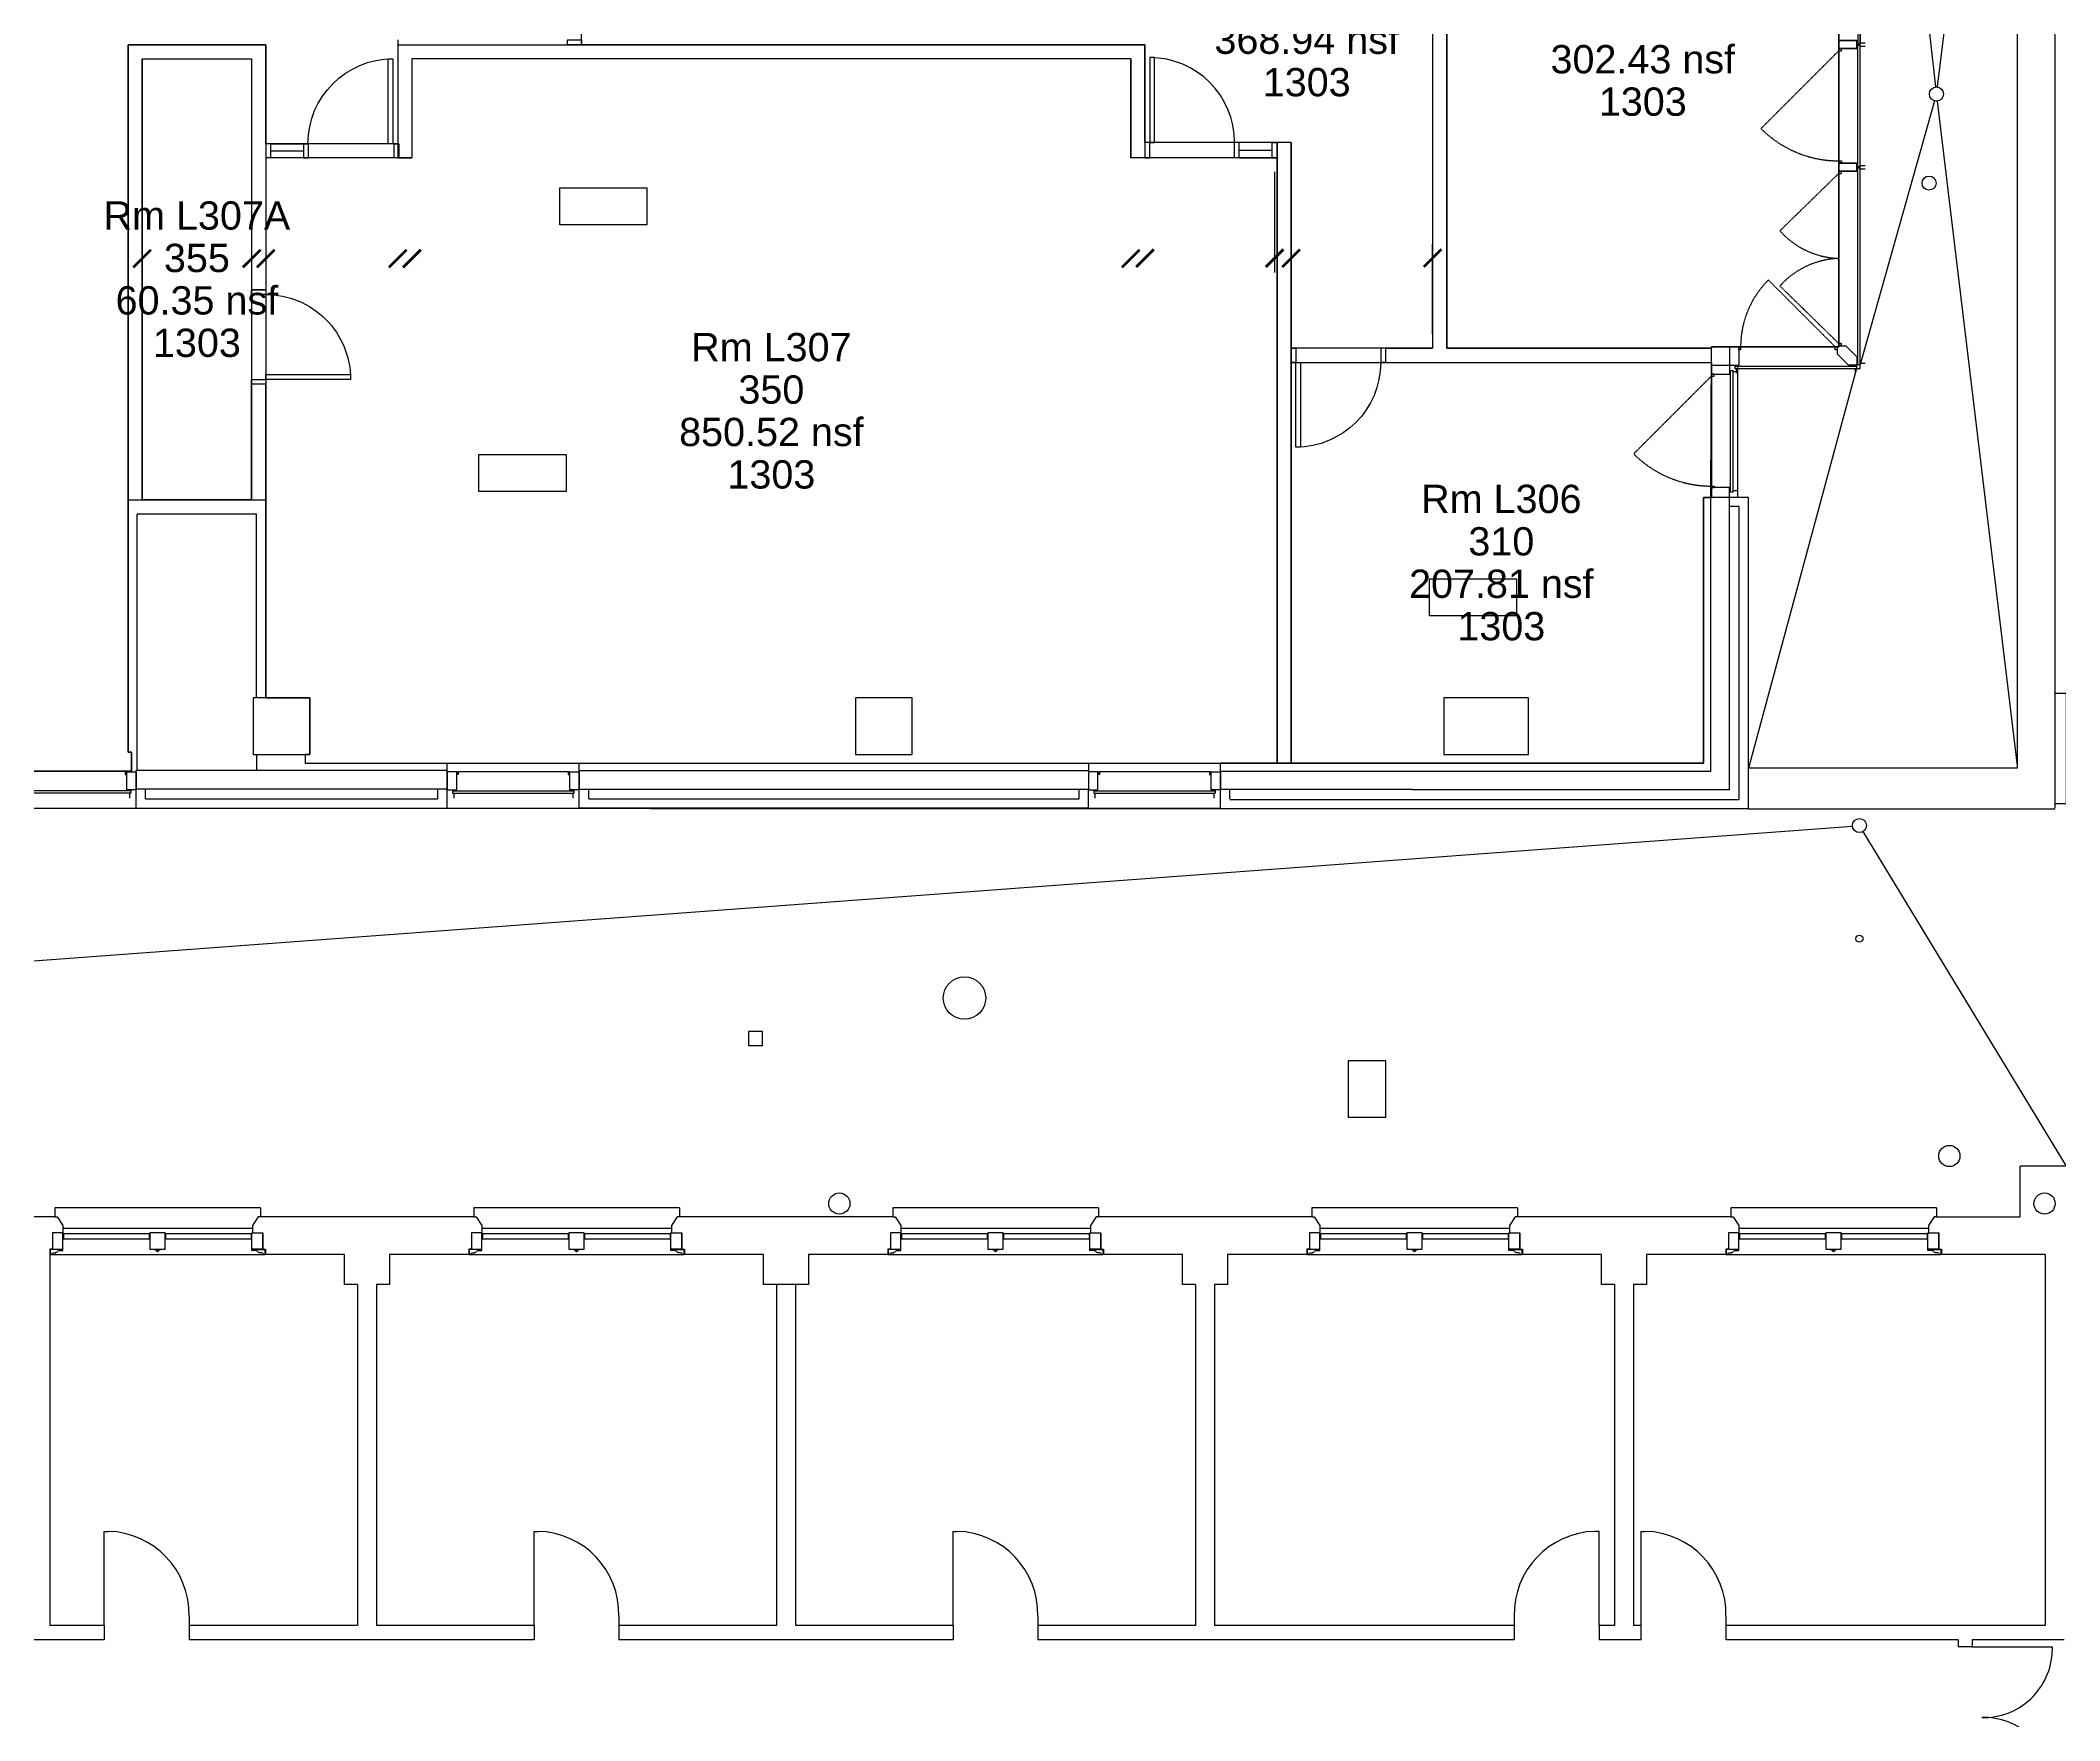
# Model space of a CAD drawing. Header units: inches. Extents: x 370 to 6209, y 2527 to 6927.
# Drawn here: x 3269 to 4126, y 4053 to 4766 of the extents above; entities that cross this region are included whole.
import ezdxf

# ---------------------------------------------------------------- set-up
doc = ezdxf.new("R2010")
doc.units = ezdxf.units.IN
doc.header["$LTSCALE"] = 0.75
doc.header["$MEASUREMENT"] = 0
doc.linetypes.add('626_FL3$0$HIDDEN', pattern=[0.375, 0.25, -0.125])
doc.layers.get('0').update_dxf_attribs({"linetype": 'CONTINUOUS'})
doc.layers.get('DEFPOINTS').update_dxf_attribs({"linetype": 'CONTINUOUS'})
for name, color, linetype in [('626_FL3$0$A-BLDG-TWNE', 9, 'CONTINUOUS'), ('626_FL3$0$A-BLDG-TWNE-DRS', 9, 'CONTINUOUS'), ('626_FL3$0$A-CLNG-IDEN', 7, 'CONTINUOUS'), ('626_FL3$0$A-COLS', 7, 'CONTINUOUS'), ('626_FL3$0$A-DOOR', 7, 'CONTINUOUS'), ('626_FL3$0$A-GLAZ', 7, 'CONTINUOUS'), ('626_FL3$0$A-ROOF', 7, 'CONTINUOUS'), ('626_FL3$0$A-WALL-FULL', 7, 'CONTINUOUS'), ('A-ANNO-DIMS', 7, 'CONTINUOUS'), ('triGrossAreaLayer', 7, 'CONTINUOUS'), ('triLabelLayer', 7, 'CONTINUOUS'), ('triMeasuredGrossAreaLayer', 7, 'CONTINUOUS'), ('triSpaceLayer', 7, 'CONTINUOUS')]:
    doc.layers.add(name, color=color, linetype=linetype)
doc.styles.get("Standard").update_dxf_attribs({"font": 'simplex.shx'})

# ---------------------------------------------------------------- blocks, each defined once
blk = doc.blocks.new('_ArchTick')
at = {"layer": 'A-ANNO-DIMS', "color": 0, "const_width": 0.15}
blk.add_lwpolyline([(-0.5, -0.5), (0.5, 0.5)], dxfattribs=at)
blk = doc.blocks.new('626_FL3$0$626_DOOR')
blk.add_lwpolyline([(0, 1), (0, 0), (0.056, 0), (0.056, 1)], close=True)
blk.add_arc((0, 0), 1, 0, 90)
blk = doc.blocks.new('626_FL3$0$A$C311809B8')
at = {"layer": '626_FL3$0$A-CLNG-IDEN'}
blk.add_lwpolyline([(0, 15.7), (37, 15.7), (37, 0), (0, 0)], close=True, dxfattribs=at)

msp = doc.modelspace()

# ---------------------------------------------------------------- linework, layer by layer
at = {"linetype": 'ByBlock'}
for p, q in [((3792.86, 4710.35), (3792.86, 4667.75)), ((3799.86, 4641.55), (3799.86, 4679.75)), ((3859.86, 4641.55), (3859.86, 4679.75))]:
    msp.add_line(p, q, dxfattribs=at)
at = {"linetype": 'Continuous'}
for points in [[(3492.86, 4766.35), (3498.86, 4766.35), (3498.86, 4764.35), (3492.86, 4764.35)], [(3421.37, 4716.35), (3419.28, 4716.35), (3419.28, 4722.35), (3421.37, 4722.35)], [(3737.86, 4716.35), (3739.86, 4716.35), (3739.86, 4722.88), (3737.86, 4722.88)], [(3364.9, 4658.32), (3358.87, 4658.32), (3358.87, 4660.32), (3364.9, 4660.32)], [(3799.86, 4635.55), (3801.86, 4635.55), (3801.86, 4629.55), (3799.86, 4629.55)], [(3358.87, 4622.35), (3364.87, 4622.35), (3364.87, 4620.35), (3358.87, 4620.35)]]:
    msp.add_lwpolyline(points, close=True, dxfattribs=at)
at = {"linetype": '626_FL3$0$HIDDEN'}
for points in [[(4032.18, 4709.75), (4007.2, 4685.35, 0.203795), (4032.18, 4673.66)], [(4032.18, 4637.57), (4007.2, 4661.97, -0.203795), (4032.18, 4673.66)], [(4030.71, 4636.1), (4002.3, 4664.51, 0.198912), (3990.53, 4636.1)], [(3978.18, 4623.75), (3945.17, 4590.73, 0.198912), (3978.18, 4577.06)]]:
    msp.add_lwpolyline(points, format="xyb", dxfattribs=at)
for points in [[(4033.36, 4710.53), (4032.18, 4710.53), (4032.18, 4709.75), (4033.36, 4709.75)], [(3989.75, 4634.92), (3989.75, 4636.1), (3990.53, 4636.1), (3990.53, 4634.92)], [(4030.71, 4634.92), (4030.71, 4636.1), (4031.49, 4636.1), (4031.49, 4634.92)], [(4031.69, 4636.1), (4032.18, 4636.1), (4032.18, 4636.59), (4035.22, 4636.59), (4039.88, 4631.94), (4039.88, 4628.4), (4036.34, 4628.4), (4031.69, 4633.06)], [(4033.36, 4637.57), (4032.18, 4637.57), (4032.18, 4636.79), (4033.36, 4636.79)], [(3979.36, 4624.53), (3978.18, 4624.53), (3978.18, 4623.75), (3979.36, 4623.75)], [(3979.36, 4576.27), (3978.18, 4576.27), (3978.18, 4577.06), (3979.36, 4577.06)], [(3359.58, 4463.21), (3383.58, 4463.21), (3383.58, 4487.21), (3359.58, 4487.21)], [(3615.07, 4463.21), (3639.07, 4463.21), (3639.07, 4487.21), (3615.07, 4487.21)], [(3864.58, 4463.21), (3900.58, 4463.21), (3900.58, 4487.21), (3864.58, 4487.21)], [(3305.68, 4454.67), (3305.68, 4455.85), (3305.22, 4455.85), (3305.22, 4454.67)], [(3446.07, 4454.67), (3446.07, 4455.85), (3446.53, 4455.85), (3446.53, 4454.67)], [(3493.68, 4454.67), (3493.68, 4455.85), (3493.22, 4455.85), (3493.22, 4454.67)], [(3718.07, 4454.67), (3718.07, 4455.85), (3718.53, 4455.85), (3718.53, 4454.67)], [(3765.68, 4454.67), (3765.68, 4455.85), (3765.22, 4455.85), (3765.22, 4454.67)], [(3569.61, 4339.67), (3575.61, 4339.67), (3575.61, 4345.67), (3569.61, 4345.67)], [(3824.1, 4309.24), (3840.1, 4309.24), (3840.1, 4333.24), (3824.1, 4333.24)]]:
    msp.add_lwpolyline(points, close=True)
at = {"layer": '626_FL3$0$A-BLDG-TWNE'}
for p, q in [((4041.31, 5028.44), (4073.25, 4746.4)), ((4107.84, 5028.44), (4073.97, 4746.4)), ((4107.84, 5028.44), (4107.84, 4457.4)), ((4123.84, 4984.41), (4123.84, 4440.4)), ((4072.74, 4740.55), (4041.31, 4628.65)), ((4073.97, 4740.44), (4107.84, 4458.4)), ((4107.84, 4457.4), (3993.88, 4457.4)), ((3993.88, 4440.15), (4123.84, 4440.15)), ((3059.77, 4360.4), (4037.95, 4432.8)), ((4128.84, 4288.56), (4042.5, 4430.46)), ((4109.18, 4267.06), (4109.18, 4288.56)), ((4128.84, 4288.56), (4109.18, 4288.56)), ((3275.35, 4267.06), (3188.36, 4267.06)), ((3362.69, 4270.76), (3275.34, 4270.76)), ((3275.34, 4270.76), (3275.35, 4267.06)), ((3275.35, 4267.06), (3276.35, 4267.06)), ((3276.35, 4267.06), (3278.85, 4263.26)), ((3361.68, 4267.06), (3359.18, 4263.26)), ((3362.68, 4267.06), (3361.68, 4267.06)), ((3362.69, 4270.76), (3362.68, 4267.06)), ((3453.1, 4267.06), (3362.68, 4267.06)), ((3540.44, 4270.76), (3453.09, 4270.76)), ((3453.09, 4270.76), (3453.1, 4267.06)), ((3453.1, 4267.06), (3454.1, 4267.06)), ((3454.1, 4267.06), (3456.6, 4263.26)), ((3539.43, 4267.06), (3536.93, 4263.26)), ((3540.43, 4267.06), (3539.43, 4267.06)), ((3540.44, 4270.76), (3540.43, 4267.06)), ((3630.85, 4267.06), (3540.43, 4267.06)), ((3718.19, 4270.76), (3630.84, 4270.76)), ((3630.84, 4270.76), (3630.85, 4267.06)), ((3630.85, 4267.06), (3631.85, 4267.06)), ((3631.85, 4267.06), (3634.35, 4263.26)), ((3717.18, 4267.06), (3714.68, 4263.26)), ((3718.18, 4267.06), (3717.18, 4267.06)), ((3718.19, 4270.76), (3718.18, 4267.06)), ((3808.6, 4267.06), (3718.18, 4267.06)), ((3895.94, 4270.76), (3808.59, 4270.76)), ((3808.59, 4270.76), (3808.6, 4267.06)), ((3808.6, 4267.06), (3809.6, 4267.06)), ((3809.6, 4267.06), (3812.1, 4263.26)), ((3894.93, 4267.06), (3892.43, 4263.26)), ((3895.93, 4267.06), (3894.93, 4267.06)), ((3895.94, 4270.76), (3895.93, 4267.06)), ((3986.35, 4267.06), (3895.93, 4267.06)), ((4073.69, 4270.76), (3986.34, 4270.76)), ((3986.34, 4270.76), (3986.35, 4267.06)), ((3986.35, 4267.06), (3987.35, 4267.06)), ((3987.35, 4267.06), (3989.85, 4263.26)), ((4072.68, 4267.06), (4070.18, 4263.26)), ((4073.68, 4267.06), (4072.68, 4267.06)), ((4073.69, 4270.76), (4073.68, 4267.06)), ((4073.68, 4267.06), (4109.18, 4267.06)), ((3278.85, 4260.26), (3274.43, 4260.26)), ((3274.43, 4260.26), (3274.43, 4253.3)), ((3274.43, 4260.25), (3274.43, 4253.29)), ((3278.85, 4260.25), (3274.43, 4260.25)), ((3278.85, 4263.26), (3278.85, 4260.26)), ((3278.85, 4262.25), (3359.01, 4262.25)), ((3278.85, 4253.29), (3278.85, 4260.25)), ((3279.01, 4259.76), (3279.01, 4257.65)), ((3315.52, 4259.76), (3279.01, 4259.76)), ((3279.01, 4257.65), (3315.52, 4257.65)), ((3315.52, 4257.65), (3315.52, 4259.76)), ((3315.68, 4260.25), (3315.68, 4253.25)), ((3322.18, 4260.25), (3315.68, 4260.25)), ((3322.18, 4253.25), (3322.18, 4260.25)), ((3322.34, 4259.76), (3322.34, 4257.65)), ((3358.85, 4259.76), (3322.34, 4259.76)), ((3322.34, 4257.65), (3358.85, 4257.65)), ((3358.85, 4257.65), (3358.85, 4259.76)), ((3359.01, 4253.29), (3359.01, 4260.25)), ((3359.01, 4260.25), (3363.43, 4260.25)), ((3359.18, 4263.26), (3359.18, 4260.26)), ((3359.18, 4260.26), (3363.59, 4260.26)), ((3363.43, 4260.25), (3363.43, 4253.29)), ((3363.59, 4260.26), (3363.59, 4253.3)), ((3456.6, 4260.26), (3452.18, 4260.26)), ((3452.18, 4260.26), (3452.18, 4253.3)), ((3452.18, 4260.25), (3452.18, 4253.29)), ((3456.6, 4260.25), (3452.18, 4260.25)), ((3456.6, 4263.26), (3456.6, 4260.26)), ((3456.6, 4262.25), (3536.76, 4262.25)), ((3456.6, 4253.29), (3456.6, 4260.25)), ((3456.76, 4259.76), (3456.76, 4257.65)), ((3493.27, 4259.76), (3456.76, 4259.76)), ((3456.76, 4257.65), (3493.27, 4257.65)), ((3493.27, 4257.65), (3493.27, 4259.76)), ((3493.43, 4260.25), (3493.43, 4253.25)), ((3499.93, 4260.25), (3493.43, 4260.25)), ((3499.93, 4253.25), (3499.93, 4260.25)), ((3500.09, 4259.76), (3500.09, 4257.65)), ((3536.6, 4259.76), (3500.09, 4259.76)), ((3500.09, 4257.65), (3536.6, 4257.65)), ((3536.6, 4257.65), (3536.6, 4259.76)), ((3536.76, 4253.29), (3536.76, 4260.25)), ((3536.76, 4260.25), (3541.18, 4260.25)), ((3536.93, 4263.26), (3536.93, 4260.26)), ((3536.93, 4260.26), (3541.34, 4260.26)), ((3541.18, 4260.25), (3541.18, 4253.29)), ((3541.34, 4260.26), (3541.34, 4253.3)), ((3634.35, 4260.26), (3629.93, 4260.26)), ((3629.93, 4260.26), (3629.93, 4253.3)), ((3629.93, 4260.25), (3629.93, 4253.29)), ((3634.35, 4260.25), (3629.93, 4260.25)), ((3634.35, 4263.26), (3634.35, 4260.26)), ((3634.35, 4262.25), (3714.51, 4262.25)), ((3634.35, 4253.29), (3634.35, 4260.25)), ((3634.51, 4259.76), (3634.51, 4257.65)), ((3671.02, 4259.76), (3634.51, 4259.76)), ((3634.51, 4257.65), (3671.02, 4257.65)), ((3671.02, 4257.65), (3671.02, 4259.76)), ((3671.18, 4260.25), (3671.18, 4253.25)), ((3677.68, 4260.25), (3671.18, 4260.25)), ((3677.68, 4253.25), (3677.68, 4260.25)), ((3677.84, 4259.76), (3677.84, 4257.65)), ((3714.35, 4259.76), (3677.84, 4259.76)), ((3677.84, 4257.65), (3714.35, 4257.65)), ((3714.35, 4257.65), (3714.35, 4259.76)), ((3714.51, 4253.29), (3714.51, 4260.25)), ((3714.51, 4260.25), (3718.93, 4260.25)), ((3714.68, 4263.26), (3714.68, 4260.26)), ((3714.68, 4260.26), (3719.09, 4260.26)), ((3718.93, 4260.25), (3718.93, 4253.29)), ((3719.09, 4260.26), (3719.09, 4253.3)), ((3812.1, 4260.26), (3807.68, 4260.26)), ((3807.68, 4260.26), (3807.68, 4253.3)), ((3807.68, 4260.25), (3807.68, 4253.29)), ((3812.1, 4260.25), (3807.68, 4260.25)), ((3812.1, 4263.26), (3812.1, 4260.26)), ((3812.1, 4262.25), (3892.26, 4262.25)), ((3812.1, 4253.29), (3812.1, 4260.25)), ((3812.26, 4259.76), (3812.26, 4257.65)), ((3848.77, 4259.76), (3812.26, 4259.76)), ((3812.26, 4257.65), (3848.77, 4257.65)), ((3848.77, 4257.65), (3848.77, 4259.76)), ((3848.93, 4260.25), (3848.93, 4253.25)), ((3855.43, 4260.25), (3848.93, 4260.25)), ((3855.43, 4253.25), (3855.43, 4260.25)), ((3855.59, 4259.76), (3855.59, 4257.65)), ((3892.1, 4259.76), (3855.59, 4259.76)), ((3855.59, 4257.65), (3892.1, 4257.65)), ((3892.1, 4257.65), (3892.1, 4259.76)), ((3892.26, 4253.29), (3892.26, 4260.25)), ((3892.26, 4260.25), (3896.68, 4260.25)), ((3892.43, 4263.26), (3892.43, 4260.26)), ((3892.43, 4260.26), (3896.84, 4260.26)), ((3896.68, 4260.25), (3896.68, 4253.29)), ((3896.84, 4260.26), (3896.84, 4253.3)), ((3989.85, 4260.26), (3985.43, 4260.26)), ((3985.43, 4260.26), (3985.43, 4253.3)), ((3985.43, 4260.25), (3985.43, 4253.29)), ((3989.85, 4260.25), (3985.43, 4260.25)), ((3989.85, 4263.26), (3989.85, 4260.26)), ((3989.85, 4262.25), (4070.01, 4262.25)), ((3989.85, 4253.29), (3989.85, 4260.25)), ((3990.01, 4259.76), (3990.01, 4257.65)), ((4026.52, 4259.76), (3990.01, 4259.76)), ((3990.01, 4257.65), (4026.52, 4257.65)), ((4026.52, 4257.65), (4026.52, 4259.76)), ((4026.68, 4260.25), (4026.68, 4253.25)), ((4033.18, 4260.25), (4026.68, 4260.25)), ((4033.18, 4253.25), (4033.18, 4260.25)), ((4033.34, 4259.76), (4033.34, 4257.65)), ((4069.85, 4259.76), (4033.34, 4259.76)), ((4033.34, 4257.65), (4069.85, 4257.65)), ((4069.85, 4257.65), (4069.85, 4259.76)), ((4070.01, 4253.29), (4070.01, 4260.25)), ((4070.01, 4260.25), (4074.43, 4260.25)), ((4070.18, 4263.26), (4070.18, 4260.26)), ((4070.18, 4260.26), (4074.59, 4260.26)), ((4074.43, 4260.25), (4074.43, 4253.29)), ((4074.59, 4260.26), (4074.59, 4253.3)), ((3274.43, 4253.3), (3273.26, 4253.3)), ((3273.26, 4253.3), (3273.26, 4251.06)), ((3273.26, 4251.06), (3273.26, 4093.56)), ((3278.85, 4253.19), (3273.34, 4253.19)), ((3273.34, 4253.19), (3273.34, 4251.06)), ((3273.34, 4251.06), (3364.53, 4251.06)), ((3274.34, 4251.79), (3275.86, 4251.79)), ((3274.43, 4253.29), (3278.85, 4253.29)), ((3275.86, 4251.79), (3275.86, 4251.97)), ((3276.88, 4252.57), (3276.88, 4252.66)), ((3276.88, 4252.66), (3278.85, 4252.66)), ((3278.85, 4252.66), (3278.85, 4253.19)), ((3315.68, 4253.25), (3322.18, 4253.25)), ((3317.72, 4253.11), (3317.72, 4253.21)), ((3317.72, 4253.21), (3320.15, 4253.21)), ((3318.74, 4252.33), (3318.74, 4252.51)), ((3318.74, 4252.33), (3319.13, 4252.33)), ((3319.13, 4252.33), (3319.13, 4252.51)), ((3320.15, 4253.11), (3320.15, 4253.21)), ((3363.43, 4253.29), (3359.01, 4253.29)), ((3359.01, 4252.66), (3359.01, 4253.19)), ((3359.01, 4253.19), (3364.53, 4253.19)), ((3360.98, 4252.66), (3359.01, 4252.66)), ((3360.98, 4252.57), (3360.98, 4252.66)), ((3362.01, 4251.79), (3362.01, 4251.97)), ((3363.53, 4251.79), (3362.01, 4251.79)), ((3363.59, 4253.3), (3364.76, 4253.3)), ((3364.53, 4253.19), (3364.53, 4251.06)), ((3364.76, 4253.3), (3364.76, 4251.06)), ((3398.31, 4251.06), (3364.76, 4251.06)), ((3398.31, 4238.31), (3398.31, 4251.06)), ((3417.31, 4251.06), (3417.31, 4238.31)), ((3451.01, 4251.06), (3417.31, 4251.06)), ((3452.18, 4253.3), (3451.01, 4253.3)), ((3451.01, 4253.3), (3451.01, 4251.06)), ((3456.6, 4253.19), (3451.09, 4253.19)), ((3451.09, 4253.19), (3451.09, 4251.06)), ((3451.09, 4251.06), (3542.28, 4251.06)), ((3452.09, 4251.79), (3453.61, 4251.79)), ((3452.18, 4253.29), (3456.6, 4253.29)), ((3453.61, 4251.79), (3453.61, 4251.97)), ((3454.63, 4252.57), (3454.63, 4252.66)), ((3454.63, 4252.66), (3456.6, 4252.66)), ((3456.6, 4252.66), (3456.6, 4253.19)), ((3493.43, 4253.25), (3499.93, 4253.25)), ((3495.47, 4253.11), (3495.47, 4253.21)), ((3495.47, 4253.21), (3497.9, 4253.21)), ((3496.49, 4252.33), (3496.49, 4252.51)), ((3496.49, 4252.33), (3496.88, 4252.33)), ((3496.88, 4252.33), (3496.88, 4252.51)), ((3497.9, 4253.11), (3497.9, 4253.21)), ((3541.18, 4253.29), (3536.76, 4253.29)), ((3536.76, 4252.66), (3536.76, 4253.19)), ((3536.76, 4253.19), (3542.28, 4253.19)), ((3538.73, 4252.66), (3536.76, 4252.66)), ((3538.73, 4252.57), (3538.73, 4252.66)), ((3539.76, 4251.79), (3539.76, 4251.97)), ((3541.28, 4251.79), (3539.76, 4251.79)), ((3541.34, 4253.3), (3542.51, 4253.3)), ((3542.28, 4253.19), (3542.28, 4251.06)), ((3542.51, 4253.3), (3542.51, 4251.06)), ((3576.06, 4251.06), (3542.51, 4251.06)), ((3576.06, 4238.31), (3576.06, 4251.06)), ((3628.76, 4251.06), (3595.06, 4251.06)), ((3595.06, 4251.06), (3595.06, 4238.31)), ((3629.93, 4253.3), (3628.76, 4253.3)), ((3628.76, 4253.3), (3628.76, 4251.06)), ((3634.35, 4253.19), (3628.84, 4253.19)), ((3628.84, 4253.19), (3628.84, 4251.06)), ((3628.84, 4251.06), (3720.03, 4251.06)), ((3629.84, 4251.79), (3631.36, 4251.79)), ((3629.93, 4253.29), (3634.35, 4253.29)), ((3631.36, 4251.79), (3631.36, 4251.97)), ((3632.38, 4252.57), (3632.38, 4252.66)), ((3632.38, 4252.66), (3634.35, 4252.66)), ((3634.35, 4252.66), (3634.35, 4253.19)), ((3671.18, 4253.25), (3677.68, 4253.25)), ((3673.22, 4253.11), (3673.22, 4253.21)), ((3673.22, 4253.21), (3675.65, 4253.21)), ((3674.24, 4252.33), (3674.24, 4252.51)), ((3674.24, 4252.33), (3674.63, 4252.33)), ((3674.63, 4252.33), (3674.63, 4252.51)), ((3675.65, 4253.11), (3675.65, 4253.21)), ((3718.93, 4253.29), (3714.51, 4253.29)), ((3714.51, 4252.66), (3714.51, 4253.19)), ((3714.51, 4253.19), (3720.03, 4253.19)), ((3716.48, 4252.66), (3714.51, 4252.66)), ((3716.48, 4252.57), (3716.48, 4252.66)), ((3717.51, 4251.79), (3717.51, 4251.97)), ((3719.03, 4251.79), (3717.51, 4251.79)), ((3719.09, 4253.3), (3720.26, 4253.3)), ((3720.03, 4253.19), (3720.03, 4251.06)), ((3720.26, 4253.3), (3720.26, 4251.06)), ((3753.81, 4251.06), (3720.26, 4251.06)), ((3753.81, 4238.31), (3753.81, 4251.06)), ((3806.51, 4251.06), (3772.81, 4251.06)), ((3772.81, 4251.06), (3772.81, 4238.31)), ((3807.68, 4253.3), (3806.51, 4253.3)), ((3806.51, 4253.3), (3806.51, 4251.06)), ((3812.1, 4253.19), (3806.59, 4253.19)), ((3806.59, 4253.19), (3806.59, 4251.06)), ((3806.59, 4251.06), (3897.78, 4251.06)), ((3807.59, 4251.79), (3809.11, 4251.79)), ((3807.68, 4253.29), (3812.1, 4253.29)), ((3809.11, 4251.79), (3809.11, 4251.97)), ((3810.13, 4252.57), (3810.13, 4252.66)), ((3810.13, 4252.66), (3812.1, 4252.66)), ((3812.1, 4252.66), (3812.1, 4253.19)), ((3848.93, 4253.25), (3855.43, 4253.25)), ((3850.97, 4253.11), (3850.97, 4253.21)), ((3850.97, 4253.21), (3853.4, 4253.21)), ((3851.99, 4252.33), (3851.99, 4252.51)), ((3851.99, 4252.33), (3852.38, 4252.33)), ((3852.38, 4252.33), (3852.38, 4252.51)), ((3853.4, 4253.11), (3853.4, 4253.21)), ((3896.68, 4253.29), (3892.26, 4253.29)), ((3892.26, 4252.66), (3892.26, 4253.19)), ((3892.26, 4253.19), (3897.78, 4253.19)), ((3894.23, 4252.66), (3892.26, 4252.66)), ((3894.23, 4252.57), (3894.23, 4252.66)), ((3895.26, 4251.79), (3895.26, 4251.97)), ((3896.78, 4251.79), (3895.26, 4251.79)), ((3896.84, 4253.3), (3898.01, 4253.3)), ((3897.78, 4253.19), (3897.78, 4251.06)), ((3898.01, 4253.3), (3898.01, 4251.06)), ((3931.56, 4251.06), (3898.01, 4251.06)), ((3931.56, 4238.31), (3931.56, 4251.06)), ((3984.26, 4251.06), (3950.56, 4251.06)), ((3950.56, 4251.06), (3950.56, 4238.31)), ((3985.43, 4253.3), (3984.26, 4253.3)), ((3984.26, 4253.3), (3984.26, 4251.06)), ((3989.85, 4253.19), (3984.34, 4253.19)), ((3984.34, 4253.19), (3984.34, 4251.06)), ((3984.34, 4251.06), (4075.53, 4251.06)), ((3985.34, 4251.79), (3986.86, 4251.79)), ((3985.43, 4253.29), (3989.85, 4253.29)), ((3986.86, 4251.79), (3986.86, 4251.97)), ((3987.88, 4252.57), (3987.88, 4252.66)), ((3987.88, 4252.66), (3989.85, 4252.66)), ((3989.85, 4252.66), (3989.85, 4253.19)), ((4026.68, 4253.25), (4033.18, 4253.25)), ((4028.72, 4253.11), (4028.72, 4253.21)), ((4028.72, 4253.21), (4031.15, 4253.21)), ((4029.74, 4252.33), (4029.74, 4252.51)), ((4029.74, 4252.33), (4030.13, 4252.33)), ((4030.13, 4252.33), (4030.13, 4252.51)), ((4031.15, 4253.11), (4031.15, 4253.21)), ((4074.43, 4253.29), (4070.01, 4253.29)), ((4070.01, 4252.66), (4070.01, 4253.19)), ((4070.01, 4253.19), (4075.53, 4253.19)), ((4071.98, 4252.66), (4070.01, 4252.66)), ((4071.98, 4252.57), (4071.98, 4252.66)), ((4073.01, 4251.79), (4073.01, 4251.97)), ((4074.53, 4251.79), (4073.01, 4251.79)), ((4074.59, 4253.3), (4075.76, 4253.3)), ((4075.53, 4253.19), (4075.53, 4251.06)), ((4075.76, 4253.3), (4075.76, 4251.06)), ((4119.76, 4251.06), (4075.76, 4251.06)), ((4119.76, 4251.06), (4119.76, 4093.56)), ((3403.81, 4238.31), (3398.31, 4238.31)), ((3403.81, 4238.31), (3403.81, 4093.56)), ((3417.31, 4238.31), (3411.81, 4238.31)), ((3411.81, 4238.31), (3411.81, 4093.56)), ((3581.56, 4238.31), (3576.06, 4238.31)), ((3581.56, 4238.31), (3581.56, 4093.56)), ((3589.56, 4238.31), (3581.56, 4238.31)), ((3589.56, 4238.31), (3589.56, 4093.56)), ((3595.06, 4238.31), (3589.56, 4238.31)), ((3759.31, 4238.31), (3753.81, 4238.31)), ((3759.31, 4238.31), (3759.31, 4093.56)), ((3772.81, 4238.31), (3767.31, 4238.31)), ((3767.31, 4238.31), (3767.31, 4093.56)), ((3937.06, 4238.31), (3931.56, 4238.31)), ((3937.06, 4238.31), (3937.06, 4093.56)), ((3950.56, 4238.31), (3945.06, 4238.31)), ((3945.06, 4238.31), (3945.06, 4093.56)), ((3478.68, 4133.56), (3480.43, 4133.56)), ((3478.68, 4093.56), (3478.68, 4133.56)), ((3656.43, 4133.56), (3658.18, 4133.56)), ((3656.43, 4093.56), (3656.43, 4133.56)), ((3930.51, 4133.56), (3928.76, 4133.56)), ((3930.51, 4093.56), (3930.51, 4133.56)), ((3948.35, 4133.56), (3950.1, 4133.56)), ((3948.35, 4093.56), (3948.35, 4133.56)), ((3514.66, 4097.56), (3514.66, 4093.56)), ((3692.41, 4097.56), (3692.41, 4093.56)), ((3894.53, 4097.56), (3894.53, 4093.56)), ((3984.33, 4097.56), (3984.33, 4093.56)), ((3296.33, 4087.56), (3116.78, 4087.56)), ((3296.33, 4093.56), (3273.26, 4093.56)), ((3296.33, 4093.56), (3296.33, 4087.56)), ((3403.81, 4093.56), (3332.33, 4093.56)), ((3332.33, 4093.56), (3332.33, 4087.56)), ((3478.68, 4087.56), (3332.33, 4087.56)), ((3478.68, 4093.56), (3411.81, 4093.56)), ((3478.68, 4093.56), (3478.68, 4087.56)), ((3581.56, 4093.56), (3514.68, 4093.56)), ((3514.68, 4093.56), (3514.68, 4087.56)), ((3656.43, 4087.56), (3514.68, 4087.56)), ((3656.43, 4093.56), (3589.56, 4093.56)), ((3656.43, 4093.56), (3656.43, 4087.56)), ((3759.31, 4093.56), (3692.43, 4093.56)), ((3692.43, 4093.56), (3692.43, 4087.56)), ((3894.51, 4087.56), (3692.43, 4087.56)), ((3894.51, 4093.56), (3767.31, 4093.56)), ((3894.51, 4093.56), (3894.51, 4087.56)), ((3937.06, 4093.56), (3930.51, 4093.56)), ((3930.51, 4093.56), (3930.51, 4087.56)), ((3948.35, 4087.56), (3930.51, 4087.56)), ((3948.35, 4093.56), (3945.06, 4093.56)), ((3948.35, 4087.56), (3948.35, 4093.56)), ((4119.76, 4093.56), (3984.35, 4093.56)), ((3984.35, 4087.56), (3984.35, 4093.56)), ((4082.76, 4087.56), (3984.35, 4087.56)), ((4082.76, 4087.56), (4082.76, 4084.56)), ((4127.76, 4087.56), (4088.76, 4087.56)), ((4088.76, 4087.56), (4088.76, 4084.56)), ((4088.76, 4084.56), (4082.76, 4084.56)), ((4088.76, 4084.56), (4122.76, 4084.56)), ((4122.76, 4084.56), (4122.76, 4082.81))]:
    msp.add_line(p, q, dxfattribs=at)
msp.add_lwpolyline([(4123.84, 4442.4), (4128.84, 4442.4), (4128.84, 4488.99), (4123.84, 4488.99)], close=True, dxfattribs=at)
for centre, radius in [((4073.61, 4743.42), 3), ((4070.49, 4705.62), 3), ((4040.95, 4385.02), 1.5), ((3661.29, 4359.85), 9), ((4079.06, 4292.84), 4.5), ((3608.21, 4272.65), 4.5), ((4119.47, 4272.65), 4.5)]:
    msp.add_circle(centre, radius, dxfattribs=at)
for centre, radius, start, end in [((3273.54, 4251.83), 0.796, 255.09228, 357.35034), ((3275.86, 4252.58), 0.61, 270.29786, 333.34788), ((3276.85, 4252.06), 0.509, 86.05008, 151.0942), ((3317.75, 4252.6), 0.509, 28.9058, 93.94992), ((3318.74, 4253.12), 0.61, 206.65212, 269.70214), ((3319.13, 4253.12), 0.61, 270.29786, 333.34788), ((3320.12, 4252.6), 0.509, 86.05008, 151.0942), ((3361.02, 4252.06), 0.509, 28.9058, 93.94992), ((3362.01, 4252.58), 0.61, 206.65212, 269.70214), ((3364.32, 4251.83), 0.796, 182.64966, 284.90772), ((3451.29, 4251.83), 0.796, 255.09228, 357.35034), ((3453.61, 4252.58), 0.61, 270.29786, 333.34788), ((3454.6, 4252.06), 0.509, 86.05008, 151.0942), ((3495.5, 4252.6), 0.509, 28.9058, 93.94992), ((3496.49, 4253.12), 0.61, 206.65212, 269.70214), ((3496.88, 4253.12), 0.61, 270.29786, 333.34788), ((3497.87, 4252.6), 0.509, 86.05008, 151.0942), ((3538.77, 4252.06), 0.509, 28.9058, 93.94992), ((3539.76, 4252.58), 0.61, 206.65212, 269.70214), ((3542.07, 4251.83), 0.796, 182.64966, 284.90772), ((3629.04, 4251.83), 0.796, 255.09228, 357.35034), ((3631.36, 4252.58), 0.61, 270.29786, 333.34788), ((3632.35, 4252.06), 0.509, 86.05008, 151.0942), ((3673.25, 4252.6), 0.509, 28.9058, 93.94992), ((3674.24, 4253.12), 0.61, 206.65212, 269.70214), ((3674.63, 4253.12), 0.61, 270.29786, 333.34788), ((3675.62, 4252.6), 0.509, 86.05008, 151.0942), ((3716.52, 4252.06), 0.509, 28.9058, 93.94992), ((3717.51, 4252.58), 0.61, 206.65212, 269.70214), ((3719.82, 4251.83), 0.796, 182.64966, 284.90772), ((3806.79, 4251.83), 0.796, 255.09228, 357.35034), ((3809.11, 4252.58), 0.61, 270.29786, 333.34788), ((3810.1, 4252.06), 0.509, 86.05008, 151.0942), ((3851, 4252.6), 0.509, 28.9058, 93.94992), ((3851.99, 4253.12), 0.61, 206.65212, 269.70214), ((3852.38, 4253.12), 0.61, 270.29786, 333.34788), ((3853.37, 4252.6), 0.509, 86.05008, 151.0942), ((3894.27, 4252.06), 0.509, 28.9058, 93.94992), ((3895.26, 4252.58), 0.61, 206.65212, 269.70214), ((3897.57, 4251.83), 0.796, 182.64966, 284.90772), ((3984.54, 4251.83), 0.796, 255.09228, 357.35034), ((3986.86, 4252.58), 0.61, 270.29786, 333.34788), ((3987.85, 4252.06), 0.509, 86.05008, 151.0942), ((4028.75, 4252.6), 0.509, 28.9058, 93.94992), ((4029.74, 4253.12), 0.61, 206.65212, 269.70214), ((4030.13, 4253.12), 0.61, 270.29786, 333.34788), ((4031.12, 4252.6), 0.509, 86.05008, 151.0942), ((4072.02, 4252.06), 0.509, 28.9058, 93.94992), ((4073.01, 4252.58), 0.61, 206.65212, 269.70214), ((4075.32, 4251.83), 0.796, 182.64966, 284.90772), ((3479.53, 4098.42), 35.15, 358.59054, 88.52032), ((3657.28, 4098.42), 35.15, 358.59054, 88.52032), ((3929.66, 4098.42), 35.15, 91.47968, 181.40946), ((3949.19, 4098.42), 35.15, 358.59054, 88.52032), ((4093.65, 4083.66), 29.1, 268.33525, 358.37749), ((4093.65, 4025.48), 29.1, 1.62251, 91.66475)]:
    msp.add_arc(centre, radius, start, end, dxfattribs=at)
at = {"layer": '626_FL3$0$A-BLDG-TWNE-DRS'}
for p, q in [((3296.33, 4133.56), (3298.08, 4133.56)), ((3296.33, 4093.56), (3296.33, 4133.56)), ((3332.31, 4097.56), (3332.31, 4093.56))]:
    msp.add_line(p, q, dxfattribs=at)
msp.add_arc((3297.17, 4098.42), 35.15, 358.59054, 88.52032, dxfattribs=at)
at = {"layer": '626_FL3$0$A-COLS'}
msp.add_line((3359.57, 4463.21), (3383.57, 4463.21), dxfattribs=at)
at = {"layer": '626_FL3$0$A-DOOR'}
for p, q in [((3837.86, 4635.55), (3837.86, 4629.55)), ((3839.86, 4635.55), (3837.86, 4635.55)), ((3839.86, 4629.55), (3837.86, 4629.55))]:
    msp.add_line(p, q, dxfattribs=at)
at = {"layer": '626_FL3$0$A-GLAZ'}
for p, q in [((4040.31, 4848.15), (4040.31, 4764.65)), ((4041.31, 4848.15), (4041.31, 4764.65)), ((4032.18, 4761.75), (4032.18, 4715.06)), ((3364.87, 4722.35), (3364.87, 4716.35)), ((3366.87, 4722.35), (3364.87, 4722.35)), ((3366.87, 4722.35), (3380.87, 4722.35)), ((3366.87, 4722.35), (3366.87, 4716.35)), ((3380.87, 4722.35), (3380.87, 4716.35)), ((3380.87, 4722.35), (3382.87, 4722.35)), ((3382.87, 4722.35), (3382.87, 4716.35)), ((3775.83, 4716.35), (3775.83, 4722.88)), ((3777.83, 4722.88), (3775.86, 4722.88)), ((3791.86, 4722.88), (3777.83, 4722.88)), ((3777.83, 4716.35), (3777.83, 4722.88)), ((3791.86, 4716.35), (3791.86, 4722.88)), ((3791.86, 4722.88), (3793.86, 4722.88)), ((3793.86, 4716.35), (3793.86, 4722.88)), ((3366.87, 4716.35), (3364.87, 4716.35)), ((3366.87, 4719.35), (3380.87, 4719.35)), ((3380.87, 4716.35), (3366.87, 4716.35)), ((3380.87, 4716.35), (3382.87, 4716.35)), ((3777.83, 4716.35), (3775.83, 4716.35)), ((3777.83, 4719.61), (3791.86, 4719.61)), ((3777.83, 4716.35), (3791.86, 4716.35)), ((3791.86, 4716.35), (3793.86, 4716.35)), ((4040.31, 4628.65), (4040.31, 4712.15)), ((4041.31, 4628.65), (4041.31, 4712.15)), ((4032.18, 4709.75), (4032.18, 4637.57)), ((4030.71, 4636.1), (3990.53, 4636.1)), ((3989.31, 4572.15), (3989.31, 4627.65)), ((3978.18, 4623.75), (3978.18, 4577.06)), ((3306.2, 4456.1), (3225.55, 4456.1)), ((3493.22, 4455.85), (3446.53, 4455.85)), ((3765.22, 4455.85), (3718.53, 4455.85)), ((3224.13, 4447.97), (3307.63, 4447.97)), ((3224.13, 4446.97), (3307.63, 4446.97)), ((3221.88, 4440.4), (3309.88, 4440.4)), ((3441.87, 4440.4), (3497.88, 4440.4)), ((3713.87, 4440.4), (3769.88, 4440.4))]:
    msp.add_line(p, q, dxfattribs=at)
at = {"layer": '626_FL3$0$A-GLAZ', "linetype": 'Continuous'}
for p, q in [((4039.88, 4766.08), (4032.18, 4766.08)), ((4032.18, 4766.08), (4032.18, 4762.73)), ((4032.18, 4762.73), (4032.18, 4766.08)), ((4032.18, 4766.08), (4039.88, 4766.08)), ((4032.18, 4762.73), (4039.88, 4762.73)), ((4039.88, 4762.73), (4032.18, 4762.73)), ((4039.88, 4762.73), (4039.88, 4766.08)), ((4039.88, 4766.08), (4039.88, 4762.73)), ((4039.88, 4764.65), (4041.31, 4764.65)), ((4039.88, 4764.15), (4041.31, 4764.15)), ((4040.31, 4712.65), (4040.31, 4764.15)), ((4041.31, 4765.15), (4043.31, 4765.15)), ((4041.31, 4712.65), (4041.31, 4764.15)), ((4041.31, 4763.65), (4043.31, 4763.65)), ((4032.18, 4710.73), (4032.18, 4714.08)), ((4032.18, 4714.08), (4039.88, 4714.08)), ((4039.88, 4714.08), (4032.18, 4714.08)), ((4032.18, 4714.08), (4032.18, 4710.73)), ((4039.88, 4714.08), (4039.88, 4710.73)), ((4039.88, 4710.73), (4039.88, 4714.08)), ((4039.88, 4712.65), (4041.31, 4712.65)), ((4039.88, 4712.15), (4041.31, 4712.15)), ((4041.31, 4713.15), (4043.31, 4713.15)), ((4041.31, 4711.65), (4043.31, 4711.65)), ((4039.88, 4710.73), (4032.18, 4710.73)), ((4032.18, 4710.73), (4039.88, 4710.73)), ((3986.2, 4636.1), (3978.18, 4636.1)), ((3978.18, 4628.4), (3978.18, 4636.1)), ((3985.88, 4636.1), (3985.88, 4628.4)), ((3989.88, 4636.1), (3986.2, 4636.1)), ((3989.88, 4628.4), (3989.88, 4636.1)), ((3978.18, 4624.4), (3978.18, 4628.4)), ((3978.18, 4628.4), (3985.88, 4628.4)), ((3985.88, 4628.4), (3985.88, 4628.4)), ((3986.2, 4628.4), (3985.88, 4628.4)), ((3985.88, 4628.4), (3985.88, 4624.4)), ((3985.88, 4626.15), (3987.31, 4626.15)), ((3986.2, 4628.4), (3989.88, 4628.4)), ((3986.31, 4574.65), (3986.31, 4626.15)), ((3987.31, 4574.65), (3987.31, 4626.15)), ((3988.13, 4628.4), (3988.13, 4626.97)), ((3988.13, 4627.97), (4039.63, 4627.97)), ((3988.13, 4626.97), (4039.63, 4626.97)), ((3988.63, 4626.97), (3988.63, 4624.97)), ((4039.13, 4626.97), (4039.13, 4624.97)), ((4039.63, 4628.4), (4039.63, 4626.97)), ((4039.88, 4628.65), (4041.31, 4628.65)), ((4041.31, 4629.15), (4043.31, 4629.15)), ((3985.88, 4624.4), (3978.18, 4624.4)), ((3987.31, 4625.65), (3989.31, 4625.65)), ((3985.88, 4576.4), (3978.18, 4576.4)), ((3978.18, 4576.4), (3978.18, 4572.4)), ((3985.88, 4572.4), (3985.88, 4576.4)), ((3985.88, 4574.65), (3987.31, 4574.65)), ((3987.31, 4575.15), (3989.31, 4575.15)), ((3978.18, 4572.4), (3985.88, 4572.4)), ((3305.88, 4448.15), (3305.88, 4455.85)), ((3305.88, 4455.85), (3309.88, 4455.85)), ((3309.88, 4455.85), (3309.88, 4448.15)), ((3445.88, 4455.85), (3441.88, 4455.85)), ((3441.88, 4455.85), (3441.88, 4448.15)), ((3445.88, 4448.15), (3445.88, 4455.85)), ((3493.88, 4448.15), (3493.88, 4455.85)), ((3493.88, 4455.85), (3497.88, 4455.85)), ((3497.88, 4455.85), (3497.88, 4448.15)), ((3717.88, 4455.85), (3713.88, 4455.85)), ((3713.88, 4455.85), (3713.88, 4448.15)), ((3717.88, 4448.15), (3717.88, 4455.85)), ((3765.88, 4448.15), (3765.88, 4455.85)), ((3765.88, 4455.85), (3769.88, 4455.85)), ((3769.88, 4455.85), (3769.88, 4448.15)), ((3309.88, 4448.15), (3305.88, 4448.15)), ((3307.13, 4446.97), (3307.13, 4444.97)), ((3307.13, 4446.71), (3307.13, 4444.71)), ((3307.63, 4448.15), (3307.63, 4446.71)), ((3441.88, 4448.15), (3445.88, 4448.15)), ((3444.13, 4448.15), (3444.13, 4446.71)), ((3444.13, 4448.15), (3444.13, 4446.71)), ((3444.13, 4447.72), (3495.63, 4447.72)), ((3444.13, 4446.71), (3495.63, 4446.71)), ((3444.63, 4446.71), (3444.63, 4444.71)), ((3497.88, 4448.15), (3493.88, 4448.15)), ((3495.13, 4446.71), (3495.13, 4444.71)), ((3495.63, 4448.15), (3495.63, 4446.71)), ((3713.88, 4448.15), (3717.88, 4448.15)), ((3716.13, 4448.15), (3716.13, 4446.71)), ((3716.13, 4448.15), (3716.13, 4446.71)), ((3716.13, 4447.72), (3767.63, 4447.72)), ((3716.13, 4446.71), (3767.63, 4446.71)), ((3716.63, 4446.71), (3716.63, 4444.71)), ((3769.88, 4448.15), (3765.88, 4448.15)), ((3767.13, 4446.71), (3767.13, 4444.71)), ((3767.63, 4448.15), (3767.63, 4446.71))]:
    msp.add_line(p, q, dxfattribs=at)
at = {"layer": '626_FL3$0$A-GLAZ', "linetype": '626_FL3$0$HIDDEN'}
msp.add_lwpolyline([(4032.18, 4761.75), (3999.17, 4728.74, 0.198912), (4032.18, 4715.06)], format="xyb", dxfattribs=at)
at = {"layer": '626_FL3$0$A-GLAZ'}
for points in [[(4033.36, 4762.53), (4032.18, 4762.53), (4032.18, 4761.75), (4033.36, 4761.75)], [(4033.36, 4714.27), (4032.18, 4714.27), (4032.18, 4715.06), (4033.36, 4715.06)]]:
    msp.add_lwpolyline(points, close=True, dxfattribs=at)
at = {"layer": '626_FL3$0$A-ROOF'}
msp.add_line((4039.63, 4626.97), (3993.88, 4457.4), dxfattribs=at)
msp.add_circle((4040.94, 4433.02), 3, dxfattribs=at)
at = {"layer": '626_FL3$0$A-WALL-FULL'}
for p, q in [((3859.86, 4857.09), (3859.86, 4635.55)), ((3865.86, 4857.09), (3865.86, 4635.55)), ((3306.43, 4764.35), (3364.87, 4764.35)), ((3306.43, 4464.1), (3306.43, 4764.35)), ((3364.87, 4764.35), (3364.87, 4722.35)), ((3420.87, 4764.35), (3420.87, 4716.35)), ((3420.87, 4764.35), (3737.86, 4764.35)), ((3737.86, 4764.35), (3737.86, 4716.35)), ((3312.43, 4758.35), (3312.43, 4571.21)), ((3312.43, 4758.35), (3358.87, 4758.35)), ((3358.87, 4758.35), (3358.87, 4716.35)), ((3731.86, 4758.35), (3426.87, 4758.35)), ((3426.87, 4758.35), (3426.87, 4716.35)), ((3731.86, 4758.35), (3731.86, 4716.35)), ((3364.87, 4740.35), (3364.87, 4722.88)), ((3793.86, 4722.88), (3793.86, 4459.53)), ((3799.86, 4722.88), (3793.86, 4722.88)), ((3799.86, 4722.88), (3799.86, 4459.53)), ((3358.87, 4716.35), (3358.87, 4660.32)), ((3364.87, 4716.35), (3364.87, 4660.32)), ((3420.87, 4716.35), (3426.87, 4716.35)), ((3737.86, 4716.35), (3731.86, 4716.35)), ((3364.87, 4682.32), (3364.87, 4664.85)), ((3364.87, 4660.32), (3358.87, 4660.32)), ((3839.86, 4635.55), (3859.86, 4635.55)), ((3839.86, 4635.55), (3839.86, 4629.55)), ((3865.86, 4635.55), (3978.18, 4635.55)), ((3839.86, 4629.55), (3978.18, 4629.55)), ((3358.87, 4571.21), (3358.87, 4620.35)), ((3364.87, 4620.35), (3358.87, 4620.35)), ((3364.87, 4487.21), (3364.87, 4620.35)), ((3358.87, 4571.21), (3312.43, 4571.21)), ((3985.88, 4572.15), (3974.75, 4572.15)), ((3974.75, 4459.53), (3974.75, 4572.15)), ((3977.88, 4456.15), (3977.88, 4572.15)), ((3985.88, 4448.15), (3985.88, 4572.4)), ((3993.88, 4572.15), (3985.88, 4572.15)), ((3989.88, 4568.46), (3985.88, 4568.46)), ((3989.88, 4444.15), (3989.88, 4568.46)), ((3993.88, 4440.15), (3993.88, 4572.15)), ((3360.99, 4565.21), (3310.3, 4565.21)), ((3310.3, 4456.4), (3310.3, 4565.21)), ((3360.99, 4487.21), (3360.99, 4565.21)), ((3307.88, 4464.1), (3306.43, 4464.1)), ((3307.88, 4464.1), (3307.88, 4456.1)), ((3360.99, 4463.21), (3360.99, 4456.4)), ((3381.58, 4463.21), (3381.58, 4459.53)), ((3309.88, 4440.4), (3309.88, 4456.4)), ((3360.99, 4456.4), (3309.88, 4456.4)), ((3441.88, 4456.4), (3360.99, 4456.4)), ((3381.58, 4459.53), (3441.88, 4459.53)), ((3441.88, 4448.4), (3441.88, 4459.53)), ((3497.88, 4448.4), (3497.88, 4459.53)), ((3497.88, 4459.53), (3713.88, 4459.53)), ((3497.88, 4456.4), (3713.88, 4456.4)), ((3713.88, 4459.53), (3713.88, 4448.4)), ((3769.88, 4448.4), (3769.88, 4459.53)), ((3974.75, 4459.53), (3769.88, 4459.53)), ((3769.88, 4456.15), (3977.88, 4456.15)), ((3441.88, 4448.4), (3309.88, 4448.4)), ((3309.88, 4440.4), (3309.88, 4448.4)), ((3313.88, 4444.4), (3313.88, 4448.4)), ((3437.88, 4444.4), (3437.88, 4448.4)), ((3441.88, 4440.4), (3441.88, 4448.4)), ((3497.88, 4448.4), (3713.88, 4448.4)), ((3497.88, 4440.4), (3497.88, 4448.4)), ((3501.88, 4444.4), (3501.88, 4448.4)), ((3709.87, 4444.4), (3709.88, 4448.4)), ((3713.87, 4440.4), (3713.88, 4448.4)), ((3769.88, 4448.4), (3851.38, 4448.4)), ((3769.88, 4440.4), (3769.88, 4448.4)), ((3773.88, 4444.4), (3773.88, 4448.4)), ((3985.88, 4448.15), (3851.38, 4448.15)), ((3309.88, 4440.4), (3441.88, 4440.4)), ((3313.88, 4444.4), (3437.88, 4444.4)), ((3713.87, 4440.4), (3497.88, 4440.4)), ((3501.88, 4444.4), (3709.87, 4444.4)), ((3993.88, 4440.15), (3769.88, 4440.15)), ((3773.88, 4444.15), (3989.88, 4444.15))]:
    msp.add_line(p, q, dxfattribs=at)
at = {"layer": 'DEFPOINTS', "linetype": 'ByBlock'}
for p in [(3420.87, 4716.35), (3426.87, 4716.35), (3426.87, 4716.35), (3731.86, 4716.35), (3737.86, 4716.35), (3792.86, 4716.35), (3799.86, 4635.55), (3859.86, 4635.55)]:
    msp.add_point(p, dxfattribs=at)
at = {"layer": 'triGrossAreaLayer'}
msp.add_lwpolyline([(3208.22, 5936.75), (3208.22, 4984.4), (3201.85, 4984.4), (3201.85, 4906.17), (3201.85, 4906.17), (3095.64, 4906.17), (3095.64, 4898.17), (3067.11, 4882.16), (3066.02, 4882.16), (3066.02, 4628.42), (3061.52, 4628.42), (3061.52, 4448.4), (3061.88, 4448.4), (3061.88, 4440.4), (3993.88, 4440.15), (3993.88, 4572.15), (3989.31, 4572.15), (3989.31, 4626.97), (4041.31, 4626.97), (4041.31, 5036.44), (4041.31, 5582.72)], dxfattribs=at)
at = {"layer": 'triMeasuredGrossAreaLayer'}
msp.add_lwpolyline([(3221.87, 4456.1), (3307.88, 4456.1), (3307.88, 4464.1), (3306.43, 4464.1), (3306.43, 4571.21), (3364.87, 4571.21), (3364.87, 4487.21), (3383.58, 4487.21), (3383.58, 4463.21), (3381.58, 4463.21), (3381.58, 4459.53), (3974.75, 4459.53), (3974.75, 4572.15), (3977.88, 4572.15), (3978.18, 4636.1), (4032.18, 4636.1), (4032.18, 5579.45)], dxfattribs=at)
at = {"layer": 'triSpaceLayer'}
for points in [[(3859.86, 5177.16), (3859.86, 4635.55), (3799.86, 4635.55), (3799.86, 4722.88), (3737.86, 4722.88), (3737.86, 4764.35), (3498.86, 4764.35), (3498.86, 4824.35), (3799.86, 4824.35), (3799.86, 5177.13)], [(3865.86, 4635.55), (3865.85, 4897.09), (3992.66, 4897.1), (3992.66, 4898.66), (4032.24, 4898.66), (4032.24, 4636.1), (3978.18, 4636.1), (3978.18, 4635.55), (3865.86, 4635.55)], [(3312.43, 4758.35), (3358.87, 4758.35), (3358.87, 4571.21), (3312.43, 4571.21)], [(3364.87, 4487.21), (3383.58, 4487.21), (3383.58, 4463.21), (3381.58, 4463.21), (3381.58, 4459.53), (3793.86, 4459.53), (3793.86, 4716.35), (3731.86, 4716.35), (3731.86, 4758.35), (3426.87, 4758.35), (3426.87, 4716.35), (3364.87, 4716.35), (3364.87, 4487.21), (3383.58, 4487.21)], [(3978.18, 4629.55), (3977.88, 4572.15), (3974.75, 4572.15), (3974.75, 4459.53), (3799.86, 4459.53), (3799.86, 4629.55)]]:
    msp.add_lwpolyline(points, close=True, dxfattribs=at)
msp.add_lwpolyline([(3420.87, 4766.35), (3420.87, 4722.35), (3364.87, 4722.35), (3364.87, 4764.35), (3306.43, 4764.35), (3306.43, 4464.1), (3307.88, 4464.1), (3307.88, 4456.1), (3221.87, 4456.1)], dxfattribs=at)

# ---------------------------------------------------------------- block references
at = {"linetype": 'Continuous'}
for p in [(3489.58, 4687.91), (3455.28, 4574.75), (3858.49, 4522.02)]:
    msp.add_blockref('626_FL3$0$A$C311809B8', p, dxfattribs=at)
at = {"linetype": 'ByBlock', "xscale": 7.5, "yscale": 7.5, "zscale": 7.5, "rotation": 180}
for p in [(3312.43, 4673.59), (3364.9, 4673.59), (3426.87, 4673.59), (3737.86, 4673.75), (3799.86, 4673.75)]:
    msp.add_blockref('_ArchTick', p, dxfattribs=at)
at = {"linetype": 'ByBlock', "xscale": 7.5, "yscale": 7.5, "zscale": 7.5}
for p in [(3358.87, 4673.59), (3420.87, 4673.59), (3731.86, 4673.59), (3792.86, 4673.75), (3859.86, 4673.75)]:
    msp.add_blockref('_ArchTick', p, dxfattribs=at)
at = {"layer": '626_FL3$0$A-DOOR', "xscale": -36, "yscale": 36, "zscale": 36}
msp.add_blockref('626_FL3$0$626_DOOR', (3418.78, 4722.35), dxfattribs=at)
at = {"layer": '626_FL3$0$A-DOOR', "yscale": 36, "zscale": 36}
for p, xscale, rotation in [((3739.86, 4722.88), 36, 359.9999999999975), ((3364.87, 4622.35), -36, 270.0000010989868), ((3801.86, 4629.55), -36, 180)]:
    msp.add_blockref('626_FL3$0$626_DOOR', p, dxfattribs=dict(at, xscale=xscale, rotation=rotation))

# ---------------------------------------------------------------- texts
at = {"layer": 'triLabelLayer', "color": 7, "char_height": 0.2, "attachment_point": 5, "line_spacing_factor": 0.9}
for s, insert in [('{\\fSansSerif;\\H12;Rm L355}{\\fSansSerif;\\H12;\\P315}{\\fSansSerif;\\H12;\\P368.94 nsf}{\\fSansSerif;\\H12;\\P1303}', (3806.46, 4775.37)), ('{\\fSansSerif;\\H12;Rm L305}{\\fSansSerif;\\H12;\\P310}{\\fSansSerif;\\H12;\\P302.43 nsf}{\\fSansSerif;\\H12;\\P1303}', (3949.04, 4767.11)), ('{\\fSansSerif;\\H12;Rm L307A}{\\fSansSerif;\\H12;\\P355}{\\fSansSerif;\\H12;\\P60.35 nsf}{\\fSansSerif;\\H12;\\P1303}', (3335.65, 4664.78)), ('{\\fSansSerif;\\H12;Rm L307}{\\fSansSerif;\\H12;\\P350}{\\fSansSerif;\\H12;\\P850.52 nsf}{\\fSansSerif;\\H12;\\P1303}', (3579.36, 4608.94)), ('{\\fSansSerif;\\H12;Rm L306}{\\fSansSerif;\\H12;\\P310}{\\fSansSerif;\\H12;\\P207.81 nsf}{\\fSansSerif;\\H12;\\P1303}', (3889.02, 4544.54))]:
    msp.add_mtext(s, dxfattribs=dict(at, insert=insert))
at = {"layer": 'triLabelLayer', "color": 7, "insert": (3889.02, 4544.54), "char_height": 0.2, "attachment_point": 5}
msp.add_mtext('{\\fSansSerif;\\H0.01;}', dxfattribs=at)

doc.saveas('drawing.dxf')
